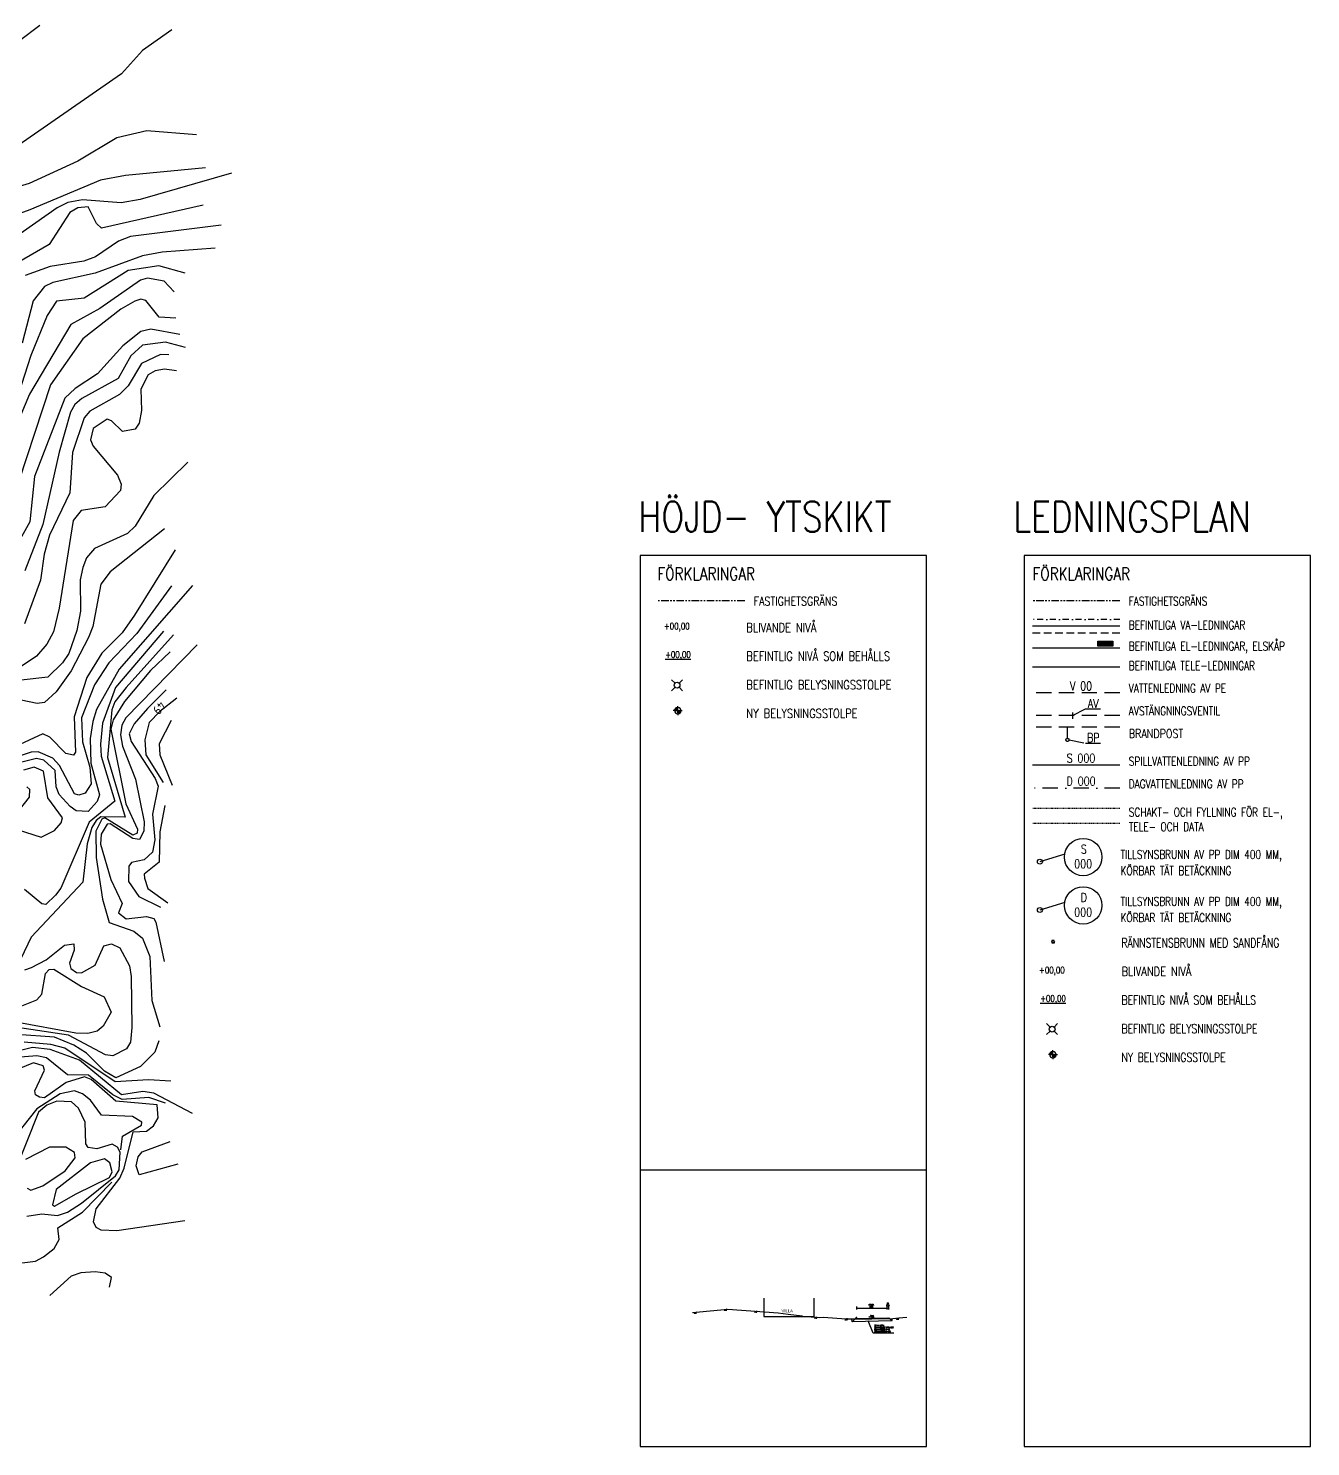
# Model space of a CAD drawing. Header units: metres. Extents: x 139929 to 143267, y 6401995 to 6404511.
# Drawn here: x 140718.6 to 140929.6, y 6402060.2 to 6402293.7 of the extents above; entities that cross this region are included whole.
import ezdxf
from ezdxf.enums import TextEntityAlignment as Align

# ---------------------------------------------------------------- set-up
doc = ezdxf.new("R2010")
doc.units = ezdxf.units.M
doc.header["$PDMODE"] = 2
doc.header["$PDSIZE"] = 0.1
for name, pattern in [('DASHDOT', [1, 0.5, -0.25, 0, -0.25]), ('HIDDEN', [0.375, 0.25, -0.125]), ('HIDDEN2', [0.1875, 0.125, -0.0625]), ('PHANTOM', [2.5, 1.25, -0.25, 0.25, -0.25, 0.25, -0.25])]:
    doc.linetypes.add(name, pattern=pattern)
for name, color, linetype in [('M-BEF-EL', 4, 'ELLEDNING'), ('M-BEF-NIVÅKURVA-PRIMÄR-0.5M', 12, 'Continuous'), ('M-BEF-NIVÅKURVA-PRIMÄR-1.0M', 12, 'Continuous'), ('M-BEF-STOLPAR-INMÄTT', 4, 'Continuous'), ('M-BEF-TELE', 4, 'TELELEDNING'), ('M-BEF-VA-D', 4, 'DASHDOT'), ('M-BEF-VA-S', 4, 'Continuous'), ('M-BEF-VA-V', 4, 'HIDDEN2'), ('M-BELYSNINGSSTOLPE', 20, 'Continuous'), ('M-BRUNNAR', 3, 'Continuous'), ('M-BRUNNSLOCK', 1, 'Continuous'), ('M-ELSKÅP', 1, 'Continuous'), ('M-ET-SCHAKT', 40, 'HIDDEN'), ('M-FÖRKLARINGAR', 1, 'Continuous'), ('M-GR-FASTIGHETSGRÄNS', 3, 'PHANTOM'), ('M-VA-D', 80, 'DASHDOT'), ('M-VA-S', 20, 'Continuous'), ('M-VA-TEXT', 1, 'Continuous'), ('M-VA-V', 140, 'HIDDEN2'), ('PROFIL-MARK', 4, 'Continuous')]:
    doc.layers.add(name, color=color, linetype=linetype)
doc.styles.add('ISO', font='iso.shx', dxfattribs={"height": 2.5})
doc.styles.add('M-modell-va$0$SIMPLEX8', font='simplex.shx', dxfattribs={"width": 0.8})
doc.styles.add('SIMPLEX8', font='simplex.shx', dxfattribs={"width": 0.8})
doc.linetypes.add('ELLEDNING', pattern='A,3,-0.5,["E",Standard,S=0.5,R=0,X=0,Y=-0.25],-0.5', length=4)
doc.linetypes.add('TELELEDNING', pattern='A,3,-0.5,["T",Standard,S=0.5,R=0,X=0,Y=-0.25],-0.5', length=4)
doc.dimstyles.new('M-400', dxfattribs={"dimtxt": 1, "dimasz": 0.6, "dimexe": 0.4, "dimexo": 0.4, "dimgap": 0.4, "dimtad": 1, "dimzin": 0, "dimdsep": 46, "dimtxsty": 'SIMPLEX8', "dimblk1": 'OBLIQUE', "dimblk2": 'OBLIQUE', "dimsah": 1, "dimcen": 1, "dimclrd": 256, "dimclre": 256, "dimclrt": 256, "dimadec": 0, "dimazin": 0, "dimtfac": 1, "dimtofl": 0, "dimtmove": 0, "dimatfit": 3, "dimldrblk": 'NONE', "dimfxl": 1, "dimtolj": 1, "dimtzin": 0, "dimarcsym": 0})
pattern_1 = [(224.9999999982, (26965.2474268, 71504.0631581), (0.00157154482114, -0.00157154482124), [])]

# ---------------------------------------------------------------- blocks, each defined once
blk = doc.blocks.new('PRI_NIVÅ_HÖJDPKT')
at = {"color": 0, "linetype": 'Continuous', "lineweight": -3}
blk.add_circle((183, 184), 0.0005, dxfattribs=at)
blk = doc.blocks.new('ELSKÅP')
h = blk.add_hatch(color=256)
h.dxf.hatch_style = 1
h.paths.add_polyline_path([(0.6, 0.2), (-0.6, 0.2), (-0.6, -0.2), (0.6, -0.2)])
at = {"flags": 128}
blk.add_lwpolyline([(-0.6, 0.2), (0.6, 0.2), (0.6, -0.2), (-0.6, -0.2)], close=True, dxfattribs=at)
blk = doc.blocks.new('M-modell-va$0$VA Littera')
blk.add_circle((0, 0), 1.5)
at = {"style": 'M-modell-va$0$SIMPLEX8', "width": 0.8}
for tag, p in [('D/S', (0.05, 0.29)), ('NR', (0, -0.89))]:
    blk.add_attdef(tag, text='', height=0.7, dxfattribs=at).set_placement(p, align=Align.CENTER)
at = {"style": 'M-modell-va$0$SIMPLEX8', "width": 0.8, "flags": 1}
for tag, p in [('LOCKNIVÅ', (1.78, 0.25)), ('VG-NIVÅ', (1.79, -0.67))]:
    blk.add_attdef(tag, p, '', height=0.5, dxfattribs=at)
blk = doc.blocks.new('Brunn-400')
at = {"layer": 'M-BRUNNAR', "ltscale": 0.1}
blk.add_circle((0, 0), 0.2, dxfattribs=at)
at = {"layer": 'M-BRUNNSLOCK', "ltscale": 0.1}
blk.add_circle((0, 0), 0.2, dxfattribs=at)
blk = doc.blocks.new('belysningsstolpe')
at = {"layer": ''}
h = blk.add_hatch(dxfattribs=at)
h.set_pattern_fill('ANSI31', color=256, scale=0.0007, angle=180, style=0)
h.set_pattern_definition(pattern_1)
edge = h.paths.add_edge_path()
edge.add_line((0, 0), (0, 0.24))
edge.add_arc((0, 0), 0.245, 90, 180)
edge.add_line((-0.25, 0), (0, 0))
h = blk.add_hatch(dxfattribs=at)
h.set_pattern_fill('ANSI31', color=256, scale=0.0007, angle=180, style=0)
h.set_pattern_definition(pattern_1)
edge = h.paths.add_edge_path()
edge.add_arc((0, 0), 0.245, 270, 360)
edge.add_line((0.24, 0), (0, 0))
edge.add_line((0, 0), (0, -0.25))
for p, q in [((-0.25, 0), (-0.35, 0)), ((0, 0), (-0.25, 0)), ((0, 0.24), (0, 0.35)), ((0, 0), (0, 0.24)), ((0, 0), (0.24, 0)), ((0, 0), (0, -0.25)), ((0, -0.24), (0, -0.35)), ((0.24, 0), (0.35, 0))]:
    blk.add_line(p, q, dxfattribs=at)
for start, end in [(90, 180), (180, 270), (360, 90), (270, 360)]:
    blk.add_arc((0, 0), 0.245, start, end, dxfattribs=at)
blk = doc.blocks.new('PRI_L_BELYS')
for points in [[(-0.21, 0.21, 0), (-0.57, 0.57, 0)], [(0.21, 0.21, 0), (0.57, 0.57, 0)], [(-0.21, -0.21, 0), (-0.57, -0.57, 0)], [(0.21, -0.21, 0), (0.57, -0.57, 0)]]:
    blk.add_polyline3d(points)
blk.add_circle((0, 0), 0.3)
blk = doc.blocks.new('DB')
at = {"layer": 'M-BRUNNAR', "ltscale": 0.1}
blk.add_lwpolyline([(-0.2, 0.2), (-0.2, -0.2), (0.2, -0.2), (0.2, 0.2)], close=True, dxfattribs=at)
blk.add_circle((0, 0), 0.2, dxfattribs=at)
at = {"layer": 'M-BRUNNSLOCK', "ltscale": 0.1}
blk.add_lwpolyline([(-0.2, 0.2), (-0.2, -0.2), (0.2, -0.2), (0.2, 0.2)], close=True, dxfattribs=at)
blk = doc.blocks.new('jord')
for p, q in [((-0.5, -0.03), (-0.69, -0.76)), ((-0.24, -0.03), (-0.43, -0.76)), ((0.02, -0.03), (-0.17, -0.76)), ((0.62, -0.7), (0.1, -0.7)), ((0.7, -0.4), (0.18, -0.4)), ((0.78, -0.1), (0.26, -0.1))]:
    blk.add_line(p, q)
blk = doc.blocks.new('_OBLIQUE')
at = {"color": 0, "linetype": 'ByBlock'}
blk.add_line((-0.5, -0.5), (0.5, 0.5), dxfattribs=at)
blk = doc.blocks.new('*D52')
at = {"layer": 'Defpoints', "color": 0, "transparency": 16777216}
for p in [(140854.95, 6402082.97), (140859.95, 6402082.97), (140859.95, 6402082.97)]:
    blk.add_point(p, dxfattribs=at)
at = {"layer": 'M-FÖRKLARINGAR', "lineweight": -2, "transparency": 16777216}
blk.add_line((140854.95, 6402082.97), (140859.95, 6402082.97), dxfattribs=at)
at = {"layer": 'M-FÖRKLARINGAR', "lineweight": -2, "transparency": 16777216, "xscale": 0.12, "yscale": 0.12, "zscale": 0.12, "rotation": 180}
blk.add_blockref('_OBLIQUE', (140854.95, 6402082.97), dxfattribs=at)
at = {"layer": 'M-FÖRKLARINGAR', "lineweight": -2, "transparency": 16777216, "xscale": 0.12, "yscale": 0.12, "zscale": 0.12}
blk.add_blockref('_OBLIQUE', (140859.95, 6402082.97), dxfattribs=at)
at = {"layer": 'M-FÖRKLARINGAR', "transparency": 16777216, "insert": (140857.33, 6402083.36), "char_height": 0.2, "attachment_point": 5, "style": 'SIMPLEX8'}
blk.add_mtext('\\A1;KÖRYTA\\P5.00', dxfattribs=at)
blk = doc.blocks.new('_None')
blk = doc.blocks.new('*D53')
at = {"layer": 'Defpoints', "color": 0, "transparency": 16777216}
for p in [(140859.95, 6402082.97), (140860.2, 6402082.97), (140860.2, 6402082.97)]:
    blk.add_point(p, dxfattribs=at)
at = {"layer": 'M-FÖRKLARINGAR', "lineweight": -2, "transparency": 16777216}
blk.add_line((140859.95, 6402082.97), (140860.2, 6402082.97), dxfattribs=at)
at = {"layer": 'M-FÖRKLARINGAR', "lineweight": -2, "transparency": 16777216, "xscale": 0.12, "yscale": 0.12, "zscale": 0.12, "rotation": 180}
blk.add_blockref('_OBLIQUE', (140859.95, 6402082.97), dxfattribs=at)
at = {"layer": 'M-FÖRKLARINGAR', "lineweight": -2, "transparency": 16777216, "xscale": 0.12, "yscale": 0.12, "zscale": 0.12}
blk.add_blockref('_OBLIQUE', (140860.2, 6402082.97), dxfattribs=at)
at = {"layer": 'M-FÖRKLARINGAR', "transparency": 16777216, "insert": (140860.06, 6402083.58), "char_height": 0.2, "attachment_point": 5, "style": 'SIMPLEX8'}
blk.add_mtext('\\A1;SR\\P0.25', dxfattribs=at)

msp = doc.modelspace()

# ---------------------------------------------------------------- linework, layer by layer
at = {"layer": 'Defpoints'}
for points in [[(140819.283, 6402060.179), (140866.408, 6402060.179), (140866.408, 6402206.926), (140819.283, 6402206.926)], [(140882.522, 6402060.179), (140929.648, 6402060.179), (140929.648, 6402206.926), (140882.522, 6402206.926)], [(140819.283, 6402060.179), (140866.408, 6402060.179), (140866.408, 6402105.707), (140819.283, 6402105.707)]]:
    msp.add_lwpolyline(points, close=True, dxfattribs=at)
at = {"layer": 'M-BEF-EL', "ltscale": 0.5}
msp.add_line((140883.876, 6402191.705), (140898.229, 6402191.705), dxfattribs=at)
at = {"layer": 'M-BEF-NIVÅKURVA-PRIMÄR-0.5M', "linetype": 'Continuous', "lineweight": -3}
for p, q in [((140733.163, 6402275.702, 37.5), (140726.745, 6402271.866, 37.5)), ((140738.099, 6402276.852, 37.5), (140733.163, 6402275.702, 37.5)), ((140746.267, 6402276.205, 37.5), (140738.099, 6402276.852, 37.5)), ((140726.745, 6402271.866, 37.5), (140718.715, 6402268.195, 37.5)), ((140718.715, 6402268.195, 37.5), (140714.559, 6402266.938, 37.5)), ((140752.025, 6402269.873, 38.5), (140736.994, 6402265.551, 38.5)), ((140727.478, 6402265.47, 38.5), (140725.05, 6402265.035, 38.5)), ((140733.835, 6402264.98, 38.5), (140727.478, 6402265.47, 38.5)), ((140736.994, 6402265.551, 38.5), (140733.835, 6402264.98, 38.5)), ((140723.339, 6402264.178, 38.5), (140713.657, 6402257.394, 38.5)), ((140725.05, 6402265.035, 38.5), (140723.339, 6402264.178, 38.5)), ((140750.333, 6402261.313, 39.5), (140735.371, 6402259.443, 39.5)), ((140733.397, 6402258.708, 39.5), (140729.634, 6402256.127, 39.5)), ((140735.371, 6402259.443, 39.5), (140733.397, 6402258.708, 39.5)), ((140729.634, 6402256.127, 39.5), (140727.722, 6402255.386, 39.5)), ((140722.162, 6402254.533, 39.5), (140718.05, 6402253.01, 39.5)), ((140727.722, 6402255.386, 39.5), (140722.162, 6402254.533, 39.5)), ((140734.999, 6402253.872, 40.5), (140727.75, 6402249.285, 40.5)), ((140740.033, 6402254.597, 40.5), (140734.999, 6402253.872, 40.5)), ((140744.405, 6402253.386, 40.5), (140740.033, 6402254.597, 40.5)), ((140727.75, 6402249.285, 40.5), (140723.197, 6402248.795, 40.5)), ((140737.11, 6402249.115, 41.5), (140736.12, 6402248.795, 41.5)), ((140737.932, 6402248.901, 41.5), (140737.11, 6402249.115, 41.5)), ((140723.197, 6402248.795, 40.5), (140721.654, 6402246.432, 40.5)), ((140733.801, 6402247.509, 41.5), (140727.545, 6402242.58, 41.5)), ((140736.12, 6402248.795, 41.5), (140733.801, 6402247.509, 41.5)), ((140740.113, 6402246.188, 41.5), (140737.932, 6402248.901, 41.5)), ((140721.654, 6402246.432, 40.5), (140718.99, 6402239.88, 40.5)), ((140742.835, 6402245.995, 41.5), (140740.113, 6402246.188, 41.5)), ((140727.545, 6402242.58, 41.5), (140722.208, 6402235.049, 41.5)), ((140741.14, 6402242.033, 42.5), (140737.354, 6402241.574, 42.5)), ((140744.432, 6402241.187, 42.5), (140741.14, 6402242.033, 42.5)), ((140718.99, 6402239.88, 40.5), (140716.931, 6402233.524, 40.5)), ((140735.434, 6402239.789, 42.5), (140733.359, 6402236.053, 42.5)), ((140737.354, 6402241.574, 42.5), (140735.434, 6402239.789, 42.5)), ((140739.479, 6402237.319, 43.5), (140738.282, 6402236.645, 43.5)), ((140741.016, 6402237.593, 43.5), (140739.479, 6402237.319, 43.5)), ((140742.969, 6402237.35, 43.5), (140741.016, 6402237.593, 43.5)), ((140722.208, 6402235.049, 41.5), (140715.707, 6402215.176, 41.5)), ((140733.359, 6402236.053, 42.5), (140727.376, 6402232.796, 42.5)), ((140738.282, 6402236.645, 43.5), (140737.108, 6402234.304, 43.5)), ((140727.376, 6402232.796, 42.5), (140726.211, 6402231.763, 42.5)), ((140737.108, 6402234.304, 43.5), (140737.227, 6402230.775, 43.5)), ((140725.522, 6402230.515, 42.5), (140723.667, 6402223.945, 42.5)), ((140726.211, 6402231.763, 42.5), (140725.522, 6402230.515, 42.5)), ((140737.227, 6402230.775, 43.5), (140736.842, 6402228.735, 43.5)), ((140731.535, 6402229.363, 43.5), (140729.221, 6402227.82, 43.5)), ((140732.254, 6402229.115, 43.5), (140731.535, 6402229.363, 43.5)), ((140734.089, 6402227.348, 43.5), (140732.254, 6402229.115, 43.5)), ((140736.842, 6402228.735, 43.5), (140736.159, 6402227.714, 43.5)), ((140729.221, 6402227.82, 43.5), (140728.823, 6402225.944, 43.5)), ((140728.823, 6402225.944, 43.5), (140729.244, 6402224.949, 43.5)), ((140736.159, 6402227.714, 43.5), (140734.089, 6402227.348, 43.5)), ((140723.667, 6402223.945, 42.5), (140720.971, 6402212.033, 42.5)), ((140729.244, 6402224.949, 43.5), (140733.243, 6402220.166, 43.5)), ((140733.243, 6402220.166, 43.5), (140733.883, 6402218.668, 43.5)), ((140733.883, 6402218.668, 43.5), (140733.732, 6402217.626, 43.5)), ((140733.732, 6402217.626, 43.5), (140731.196, 6402214.941, 43.5)), ((140727.271, 6402214.332, 43.5), (140725.965, 6402212.661, 43.5)), ((140731.196, 6402214.941, 43.5), (140727.271, 6402214.332, 43.5)), ((140720.971, 6402212.033, 42.5), (140718.007, 6402204.396, 42.5)), ((140725.965, 6402212.661, 43.5), (140723.636, 6402198.263, 43.5)), ((140740.994, 6402211.312, 44.5), (140732.049, 6402204.227, 44.5)), ((140742.761, 6402207.833, 45.5), (140736.053, 6402197.093, 45.5)), ((140732.049, 6402204.227, 44.5), (140730.512, 6402202.182, 44.5)), ((140730.512, 6402202.182, 44.5), (140729.184, 6402195.234, 44.5)), ((140745.612, 6402201.987, 46.5), (140733.551, 6402188.216, 46.5)), ((140723.636, 6402198.263, 43.5), (140722.719, 6402194.373, 43.5)), ((140736.053, 6402197.093, 45.5), (140733.997, 6402194.171, 45.5)), ((140722.719, 6402194.373, 43.5), (140721.634, 6402192.311, 43.5)), ((140728.471, 6402193.445, 44.5), (140725.603, 6402187.902, 44.5)), ((140729.184, 6402195.234, 44.5), (140728.471, 6402193.445, 44.5)), ((140733.997, 6402194.171, 45.5), (140730.699, 6402190.849, 45.5)), ((140742.474, 6402193.838, 47.5), (140734.683, 6402185.158, 47.5)), ((140721.634, 6402192.311, 43.5), (140719.911, 6402190.33, 43.5)), ((140730.699, 6402190.849, 45.5), (140728.232, 6402186.847, 45.5)), ((140746.364, 6402192.211, 48.5), (140734.617, 6402180.21, 48.5)), ((140719.911, 6402190.33, 43.5), (140717.089, 6402188.45, 43.5)), ((140725.603, 6402187.902, 44.5), (140723.155, 6402184.487, 44.5)), ((140728.232, 6402186.847, 45.5), (140726.1, 6402180.354, 45.5)), ((140733.551, 6402188.216, 46.5), (140729.779, 6402181.565, 46.5)), ((140720.036, 6402182.549, 44.5), (140714.763, 6402183.629, 44.5)), ((140723.155, 6402184.487, 44.5), (140721.228, 6402182.722, 44.5)), ((140734.683, 6402185.158, 47.5), (140732.839, 6402182.813, 47.5)), ((140721.228, 6402182.722, 44.5), (140720.036, 6402182.549, 44.5)), ((140729.779, 6402181.565, 46.5), (140729.197, 6402179.572, 46.5)), ((140732.31, 6402181.515, 47.5), (140731.585, 6402173.643, 47.5)), ((140732.839, 6402182.813, 47.5), (140732.31, 6402181.515, 47.5)), ((140743.032, 6402183.442, 49.5), (140740.202, 6402181.223, 49.5)), ((140726.1, 6402180.354, 45.5), (140726.321, 6402174.547, 45.5)), ((140729.197, 6402179.572, 46.5), (140728.776, 6402176.775, 46.5)), ((140733.97, 6402178.984, 48.5), (140733.772, 6402177.401, 48.5)), ((140734.617, 6402180.21, 48.5), (140733.97, 6402178.984, 48.5)), ((140738.475, 6402179.419, 49.5), (140737.749, 6402176.544, 49.5)), ((140740.202, 6402181.223, 49.5), (140738.475, 6402179.419, 49.5)), ((140720.988, 6402177.561, 45.5), (140709.919, 6402172.484, 45.5)), ((140722.127, 6402176.994, 45.5), (140720.988, 6402177.561, 45.5)), ((140724.767, 6402174.299, 45.5), (140722.127, 6402176.994, 45.5)), ((140728.776, 6402176.775, 46.5), (140728.884, 6402172.723, 46.5)), ((140733.772, 6402177.401, 48.5), (140734.086, 6402175.546, 48.5)), ((140726.022, 6402174.017, 45.5), (140724.767, 6402174.299, 45.5)), ((140726.321, 6402174.547, 45.5), (140726.022, 6402174.017, 45.5)), ((140734.086, 6402175.546, 48.5), (140736.21, 6402170.117, 48.5)), ((140737.749, 6402176.544, 49.5), (140737.909, 6402174.113, 49.5)), ((140719.938, 6402173.508, 46.5), (140716.601, 6402172.676, 46.5)), ((140721.135, 6402173.229, 46.5), (140719.938, 6402173.508, 46.5)), ((140723.013, 6402171.526, 46.5), (140721.135, 6402173.229, 46.5)), ((140728.884, 6402172.723, 46.5), (140730.305, 6402167.506, 46.5)), ((140731.585, 6402173.643, 47.5), (140734.517, 6402163.808, 47.5)), ((140737.909, 6402174.113, 49.5), (140740.786, 6402169.535, 49.5)), ((140723.158, 6402168.833, 46.5), (140723.013, 6402171.526, 46.5)), ((140736.21, 6402170.117, 48.5), (140737.635, 6402163.047, 48.5)), ((140718.814, 6402168.366, 47.5), (140718.333, 6402168.855, 47.5)), ((140718.748, 6402167.103, 47.5), (140718.814, 6402168.366, 47.5)), ((140723.655, 6402167.549, 46.5), (140723.158, 6402168.833, 46.5)), ((140725.446, 6402165.615, 46.5), (140723.655, 6402167.549, 46.5)), ((140730.305, 6402167.506, 46.5), (140729.931, 6402166.415, 46.5)), ((140717.132, 6402165.053, 47.5), (140718.748, 6402167.103, 47.5)), ((140726.467, 6402164.9, 46.5), (140725.446, 6402165.615, 46.5)), ((140728.431, 6402164.777, 46.5), (140726.467, 6402164.9, 46.5)), ((140729.931, 6402166.415, 46.5), (140728.431, 6402164.777, 46.5)), ((140741.021, 6402165.741, 49.5), (140740.227, 6402161.415, 49.5)), ((140729.749, 6402163.257, 47.5), (140729.031, 6402162.156, 47.5)), ((140730.532, 6402163.89, 47.5), (140729.749, 6402163.257, 47.5)), ((140734.517, 6402163.808, 47.5), (140730.532, 6402163.89, 47.5)), ((140731.541, 6402162.656, 48.5), (140730.543, 6402161.051, 48.5)), ((140732.023, 6402162.743, 48.5), (140731.541, 6402162.656, 48.5)), ((140735.752, 6402160.301, 48.5), (140732.023, 6402162.743, 48.5)), ((140737.635, 6402163.047, 48.5), (140737.603, 6402161.535, 48.5)), ((140729.031, 6402162.156, 47.5), (140728.281, 6402159.451, 47.5)), ((140730.543, 6402161.051, 48.5), (140730.433, 6402159.373, 48.5)), ((140736.879, 6402160.135, 48.5), (140735.752, 6402160.301, 48.5)), ((140737.603, 6402161.535, 48.5), (140736.879, 6402160.135, 48.5)), ((140740.227, 6402161.415, 49.5), (140740.123, 6402156.439, 49.5)), ((140728.281, 6402159.451, 47.5), (140727.52, 6402153.118, 47.5)), ((140730.433, 6402159.373, 48.5), (140732.181, 6402153.575, 48.5)), ((140740.123, 6402156.439, 49.5), (140737.661, 6402154.426, 49.5)), ((140732.181, 6402153.575, 48.5), (140734.01, 6402149.631, 48.5)), ((140737.661, 6402154.426, 49.5), (140737.673, 6402153.762, 49.5)), ((140737.673, 6402153.762, 49.5), (140738.239, 6402152.092, 49.5)), ((140727.52, 6402153.118, 47.5), (140719.034, 6402144.082, 47.5)), ((140738.239, 6402152.092, 49.5), (140741.513, 6402149.716, 49.5)), ((140734.01, 6402149.631, 48.5), (140733.442, 6402148.083, 48.5)), ((140733.442, 6402148.083, 48.5), (140734.679, 6402147.094, 48.5)), ((140734.679, 6402147.094, 48.5), (140738.017, 6402147.459, 48.5)), ((140738.017, 6402147.459, 48.5), (140739.233, 6402147.141, 48.5)), ((140739.233, 6402147.141, 48.5), (140739.58, 6402146.52, 48.5)), ((140739.58, 6402146.52, 48.5), (140740.951, 6402140.069, 48.5)), ((140719.034, 6402144.082, 47.5), (140717.326, 6402140.488, 47.5)), ((140721.499, 6402140.315, 47.5), (140724.531, 6402142.757, 47.5)), ((140724.531, 6402142.757, 47.5), (140726.069, 6402142.96, 47.5)), ((140726.121, 6402141.936, 47.5), (140725.356, 6402139.777, 47.5)), ((140726.069, 6402142.96, 47.5), (140726.121, 6402141.936, 47.5)), ((140729.564, 6402139.481, 47.5), (140730.987, 6402142.666, 47.5)), ((140730.987, 6402142.666, 47.5), (140732.239, 6402142.954, 47.5)), ((140732.239, 6402142.954, 47.5), (140733.614, 6402142.294, 47.5)), ((140733.614, 6402142.294, 47.5), (140735.25, 6402139.354, 47.5)), ((140719.094, 6402139.067, 47.5), (140721.499, 6402140.315, 47.5)), ((140725.356, 6402139.777, 47.5), (140725.583, 6402138.922, 47.5)), ((140727.332, 6402138.188, 47.5), (140729.564, 6402139.481, 47.5)), ((140735.25, 6402139.354, 47.5), (140735.491, 6402137.607, 47.5)), ((140718.007, 6402138.707, 47.5), (140719.094, 6402139.067, 47.5)), ((140725.583, 6402138.922, 47.5), (140726.49, 6402138.262, 47.5)), ((140726.49, 6402138.262, 47.5), (140727.332, 6402138.188, 47.5)), ((140735.491, 6402137.607, 47.5), (140735.618, 6402129.171, 47.5)), ((140725.16, 6402127.943, 47.5), (140713.828, 6402129.634, 47.5)), ((140731.288, 6402124.708, 47.5), (140725.16, 6402127.943, 47.5)), ((140735.618, 6402129.171, 47.5), (140735.4, 6402126.804, 47.5)), ((140722.302, 6402126.418, 48.5), (140717.884, 6402126.793, 48.5)), ((140724.596, 6402125.774, 48.5), (140722.302, 6402126.418, 48.5)), ((140732.846, 6402120.237, 48.5), (140724.596, 6402125.774, 48.5)), ((140734.731, 6402125.674, 47.5), (140732.472, 6402124.54, 47.5)), ((140735.4, 6402126.804, 47.5), (140734.731, 6402125.674, 47.5)), ((140719.971, 6402124.546, 49.5), (140715.888, 6402124.201, 49.5)), ((140721.55, 6402124.209, 49.5), (140719.971, 6402124.546, 49.5)), ((140725.021, 6402121.388, 49.5), (140721.55, 6402124.209, 49.5)), ((140732.472, 6402124.54, 47.5), (140731.288, 6402124.708, 47.5)), ((140728.462, 6402121.37, 49.5), (140725.021, 6402121.388, 49.5)), ((140732.474, 6402118.106, 49.5), (140728.462, 6402121.37, 49.5)), ((140738.333, 6402120.593, 48.5), (140732.846, 6402120.237, 48.5)), ((140742.044, 6402120.342, 48.5), (140738.333, 6402120.593, 48.5)), ((140723.798, 6402118.254, 50.5), (140719.955, 6402115.79, 50.5)), ((140726.18, 6402118.76, 50.5), (140723.798, 6402118.254, 50.5)), ((140727.511, 6402118.29, 50.5), (140726.18, 6402118.76, 50.5)), ((140728.832, 6402117.247, 50.5), (140727.511, 6402118.29, 50.5)), ((140730.619, 6402114.74, 50.5), (140728.832, 6402117.247, 50.5)), ((140734.031, 6402117.353, 49.5), (140732.474, 6402118.106, 49.5)), ((140738.421, 6402117.672, 49.5), (140734.031, 6402117.353, 49.5)), ((140741.141, 6402116.719, 49.5), (140738.421, 6402117.672, 49.5)), ((140719.955, 6402115.79, 50.5), (140716.625, 6402111.582, 50.5)), ((140735.744, 6402114.538, 50.5), (140730.619, 6402114.74, 50.5)), ((140737.269, 6402113.585, 50.5), (140735.744, 6402114.538, 50.5)), ((140737.224, 6402113.107, 50.5), (140737.269, 6402113.585, 50.5)), ((140733.808, 6402109.051, 50.5), (140734.086, 6402111.3, 50.5)), ((140734.086, 6402111.3, 50.5), (140737.224, 6402113.107, 50.5)), ((140722.074, 6402109.483, 51.5), (140718.126, 6402107.464, 51.5)), ((140724.768, 6402109.5, 51.5), (140722.074, 6402109.483, 51.5)), ((140726.19, 6402108.621, 51.5), (140724.768, 6402109.5, 51.5)), ((140737.296, 6402108.741, 49.5), (140741.906, 6402110.441, 49.5)), ((140728.819, 6402106.927, 51.5), (140723.151, 6402102.498, 51.5)), ((140724.627, 6402105.568, 51.5), (140726.3, 6402107.713, 51.5)), ((140726.3, 6402107.713, 51.5), (140726.19, 6402108.621, 51.5)), ((140731.124, 6402107.564, 51.5), (140728.819, 6402106.927, 51.5)), ((140731.998, 6402106.903, 51.5), (140731.124, 6402107.564, 51.5)), ((140732.39, 6402105.453, 51.5), (140731.998, 6402106.903, 51.5)), ((140736.302, 6402106.443, 49.5), (140736.647, 6402107.925, 49.5)), ((140736.647, 6402107.925, 49.5), (140737.296, 6402108.741, 49.5)), ((140743.166, 6402106.703, 49.5), (140736.833, 6402104.941, 49.5)), ((140720.963, 6402103.137, 51.5), (140724.627, 6402105.568, 51.5)), ((140726.465, 6402101.786, 51.5), (140731.912, 6402104.474, 51.5)), ((140731.912, 6402104.474, 51.5), (140732.39, 6402105.453, 51.5)), ((140736.833, 6402104.941, 49.5), (140736.302, 6402106.443, 49.5)), ((140718.399, 6402102.715, 51.5), (140718.966, 6402102.431, 51.5)), ((140718.966, 6402102.431, 51.5), (140720.963, 6402103.137, 51.5)), ((140723.151, 6402102.498, 51.5), (140722.535, 6402099.994, 51.5)), ((140727.482, 6402098.775, 50.5), (140732.335, 6402103.749, 50.5)), ((140722.535, 6402099.994, 51.5), (140722.874, 6402099.77, 51.5)), ((140722.874, 6402099.77, 51.5), (140726.465, 6402101.786, 51.5)), ((140723.411, 6402096.212, 50.5), (140727.482, 6402098.775, 50.5)), ((140723.643, 6402094.3, 50.5), (140723.411, 6402096.212, 50.5)), ((140721.082, 6402091.427, 50.5), (140722.817, 6402092.815, 50.5)), ((140722.817, 6402092.815, 50.5), (140723.643, 6402094.3, 50.5)), ((140715.316, 6402090.158, 50.5), (140719.755, 6402090.698, 50.5)), ((140719.755, 6402090.698, 50.5), (140721.082, 6402091.427, 50.5)), ((140725.627, 6402088.259, 50.5), (140722.136, 6402085.058, 50.5)), ((140727.212, 6402088.796, 50.5), (140725.627, 6402088.259, 50.5)), ((140729.586, 6402088.94, 50.5), (140727.212, 6402088.796, 50.5)), ((140731.198, 6402088.742, 50.5), (140729.586, 6402088.94, 50.5)), ((140732.267, 6402088.035, 50.5), (140731.198, 6402088.742, 50.5)), ((140731.962, 6402086.439, 50.5), (140732.267, 6402088.035, 50.5))]:
    msp.add_line(p, q, dxfattribs=at)
at = {"layer": 'M-BEF-NIVÅKURVA-PRIMÄR-1.0M', "linetype": 'Continuous', "lineweight": -3}
for p, q in [((140717.106, 6402291.74, 37), (140720.457, 6402294.239, 37)), ((140742.219, 6402293.466, 37), (140737.348, 6402290.061, 37)), ((140737.348, 6402290.061, 37), (140733.904, 6402286.242, 37)), ((140733.904, 6402286.242, 37), (140708.756, 6402268.801, 37)), ((140747.741, 6402270.773, 38), (140734.556, 6402269.51, 38)), ((140730.456, 6402268.74, 38), (140718.805, 6402263.845, 38)), ((140734.556, 6402269.51, 38), (140730.456, 6402268.74, 38)), ((140718.805, 6402263.845, 38), (140715.518, 6402262.628, 38)), ((140725.429, 6402263.379, 39), (140722.018, 6402258.13, 39)), ((140726.744, 6402264.175, 39), (140725.429, 6402263.379, 39)), ((140728.407, 6402264.327, 39), (140726.744, 6402264.175, 39)), ((140729.797, 6402261.601, 39), (140728.407, 6402264.327, 39)), ((140747.333, 6402264.609, 39), (140730.607, 6402260.824, 39)), ((140730.607, 6402260.824, 39), (140729.797, 6402261.601, 39)), ((140722.018, 6402258.13, 39), (140716.817, 6402255.138, 39)), ((140737.371, 6402256.256, 40), (140729.603, 6402253.413, 40)), ((140740.62, 6402256.894, 40), (140737.371, 6402256.256, 40)), ((140749.304, 6402257.545, 40), (140740.62, 6402256.894, 40)), ((140722.614, 6402251.893, 40), (140721.253, 6402251.206, 40)), ((140729.603, 6402253.413, 40), (140722.614, 6402251.893, 40)), ((140737.019, 6402252.266, 41), (140730.345, 6402247.605, 41)), ((140738.214, 6402252.593, 41), (140737.019, 6402252.266, 41)), ((140740.934, 6402252.069, 41), (140738.214, 6402252.593, 41)), ((140742.573, 6402250.344, 41), (140740.934, 6402252.069, 41)), ((140721.253, 6402251.206, 40), (140719.386, 6402248.851, 40)), ((140719.386, 6402248.851, 40), (140717.574, 6402241.902, 40)), ((140730.345, 6402247.605, 41), (140725.586, 6402244.967, 41)), ((140725.586, 6402244.967, 41), (140718.775, 6402233.503, 41)), ((140737.114, 6402243.834, 42), (140734.13, 6402241.451, 42)), ((140738.73, 6402244.19, 42), (140737.114, 6402243.834, 42)), ((140743.512, 6402243.302, 42), (140738.73, 6402244.19, 42)), ((140734.13, 6402241.451, 42), (140729.984, 6402236.821, 42)), ((140740.307, 6402239.995, 43), (140737.205, 6402238.526, 43)), ((140741.677, 6402239.992, 43), (140740.307, 6402239.995, 43)), ((140737.205, 6402238.526, 43), (140734.998, 6402234.881, 43)), ((140729.984, 6402236.821, 42), (140726.311, 6402234.437, 42)), ((140718.775, 6402233.503, 41), (140712.836, 6402219.414, 41)), ((140724.607, 6402232.835, 42), (140719.57, 6402219.906, 42)), ((140726.311, 6402234.437, 42), (140724.607, 6402232.835, 42)), ((140733.588, 6402233.435, 43), (140728.696, 6402230.68, 43)), ((140734.998, 6402234.881, 43), (140733.588, 6402233.435, 43)), ((140728.696, 6402230.68, 43), (140727.744, 6402229.611, 43)), ((140727.744, 6402229.611, 43), (140725.86, 6402223.899, 43)), ((140725.86, 6402223.899, 43), (140725.386, 6402217.241, 43)), ((140744.811, 6402222.263, 44), (140739.208, 6402216.798, 44)), ((140719.57, 6402219.906, 42), (140718.805, 6402212.488, 42)), ((140725.386, 6402217.241, 43), (140722.06, 6402210.272, 43)), ((140739.208, 6402216.798, 44), (140736.134, 6402211.743, 44)), ((140718.805, 6402212.488, 42), (140714.25, 6402204.304, 42)), ((140736.134, 6402211.743, 44), (140734.878, 6402210.554, 44)), ((140722.06, 6402210.272, 43), (140721.167, 6402207.139, 43)), ((140734.878, 6402210.554, 44), (140729.453, 6402208.072, 44)), ((140721.167, 6402207.139, 43), (140720.594, 6402202.867, 43)), ((140729.453, 6402208.072, 44), (140728.153, 6402206.513, 44)), ((140727.531, 6402204.923, 44), (140727.092, 6402202.928, 44)), ((140728.153, 6402206.513, 44), (140727.531, 6402204.923, 44)), ((140720.594, 6402202.867, 43), (140717.928, 6402195.644, 43)), ((140727.092, 6402202.928, 44), (140727.168, 6402197.733, 44)), ((140742.15, 6402201.939, 46), (140736.46, 6402194.055, 46)), ((140727.168, 6402197.733, 44), (140726.582, 6402194.598, 44)), ((140726.582, 6402194.598, 44), (140725.235, 6402190.81, 44)), ((140736.46, 6402194.055, 46), (140731.811, 6402189.224, 46)), ((140740.82, 6402194.484, 47), (140732.908, 6402185.2, 47)), ((140725.235, 6402190.81, 44), (140724.225, 6402189.262, 44)), ((140741.922, 6402191.076, 48), (140738.661, 6402187.983, 48)), ((140724.225, 6402189.262, 44), (140721.791, 6402186.891, 44)), ((140731.811, 6402189.224, 46), (140729.459, 6402185.644, 46)), ((140721.791, 6402186.891, 44), (140711.517, 6402185.709, 44)), ((140738.661, 6402187.983, 48), (140734.394, 6402182.904, 48)), ((140729.459, 6402185.644, 46), (140727.318, 6402180.186, 46)), ((140732.908, 6402185.2, 47), (140730.774, 6402179.31, 47)), ((140741.241, 6402184.776, 49), (140738.166, 6402181.743, 49)), ((140734.394, 6402182.904, 48), (140732.525, 6402179.859, 48)), ((140738.166, 6402181.743, 49), (140736.012, 6402179.192, 49)), ((140727.318, 6402180.186, 46), (140727.516, 6402176.214, 46)), ((140730.774, 6402179.31, 47), (140730.43, 6402175.871, 47)), ((140732.525, 6402179.859, 48), (140732.146, 6402178.314, 48)), ((140736.012, 6402179.192, 49), (140735.178, 6402177.555, 49)), ((140742.086, 6402179.736, 50), (140740.114, 6402175.883, 50)), ((140732.146, 6402178.314, 48), (140734.642, 6402166.039, 48)), ((140735.178, 6402177.555, 49), (140735.491, 6402176.292, 49)), ((140719.019, 6402174.53, 46), (140713.014, 6402172.523, 46)), ((140720.2, 6402174.58, 46), (140719.019, 6402174.53, 46)), ((140722.632, 6402173.525, 46), (140720.2, 6402174.58, 46)), ((140727.516, 6402176.214, 46), (140728.673, 6402172.046, 46)), ((140730.43, 6402175.871, 47), (140730.588, 6402173.872, 47)), ((140735.491, 6402176.292, 49), (140739.467, 6402170.217, 49)), ((140740.114, 6402175.883, 50), (140740.236, 6402174.094, 50)), ((140719.541, 6402172.075, 47), (140717.762, 6402171.585, 47)), ((140721.057, 6402171.401, 47), (140719.541, 6402172.075, 47)), ((140723.679, 6402172.323, 46), (140722.632, 6402173.525, 46)), ((140726.178, 6402167.665, 46), (140723.679, 6402172.323, 46)), ((140728.673, 6402172.046, 46), (140728.901, 6402169.319, 46)), ((140730.588, 6402173.872, 47), (140732.823, 6402166.489, 47)), ((140740.236, 6402174.094, 50), (140742.229, 6402169.117, 50)), ((140721.812, 6402167.016, 47), (140721.057, 6402171.401, 47)), ((140739.467, 6402170.217, 49), (140739.949, 6402168.939, 49)), ((140726.915, 6402167.436, 46), (140726.178, 6402167.665, 46)), ((140727.939, 6402167.79, 46), (140726.915, 6402167.436, 46)), ((140728.901, 6402169.319, 46), (140727.939, 6402167.79, 46)), ((140739.949, 6402168.939, 49), (140739.031, 6402164.338, 49)), ((140724.199, 6402163.742, 47), (140721.812, 6402167.016, 47)), ((140732.823, 6402166.489, 47), (140728.581, 6402163.029, 47)), ((140734.642, 6402166.039, 48), (140736.53, 6402161.864, 48)), ((140722.862, 6402161.626, 47), (140723.991, 6402162.909, 47)), ((140728.581, 6402163.029, 47), (140723.91, 6402152.151, 47)), ((140723.991, 6402162.909, 47), (140724.199, 6402163.742, 47)), ((140730.673, 6402163.516, 48), (140729.667, 6402161.5, 48)), ((140731.166, 6402163.719, 48), (140730.673, 6402163.516, 48)), ((140735.765, 6402160.861, 48), (140731.166, 6402163.719, 48)), ((140739.031, 6402164.338, 49), (140739.398, 6402160.085, 49)), ((140716.732, 6402161.789, 47), (140720.712, 6402160.512, 47)), ((140720.712, 6402160.512, 47), (140722.862, 6402161.626, 47)), ((140729.667, 6402161.5, 48), (140729.715, 6402157.181, 48)), ((140736.476, 6402161.18, 48), (140735.765, 6402160.861, 48)), ((140736.53, 6402161.864, 48), (140736.476, 6402161.18, 48)), ((140738.99, 6402158.078, 49), (140737.624, 6402156.804, 49)), ((140739.398, 6402160.085, 49), (140738.99, 6402158.078, 49)), ((140729.715, 6402157.181, 48), (140730.795, 6402150.339, 48)), ((140735.109, 6402155.777, 49), (140735.047, 6402153.224, 49)), ((140735.536, 6402156.387, 49), (140735.109, 6402155.777, 49)), ((140737.624, 6402156.804, 49), (140735.536, 6402156.387, 49)), ((140735.047, 6402153.224, 49), (140736.756, 6402150.785, 49)), ((140720.814, 6402149.559, 47), (140717.94, 6402151.905, 47)), ((140723.046, 6402150.98, 47), (140721.436, 6402149.451, 47)), ((140723.91, 6402152.151, 47), (140723.046, 6402150.98, 47)), ((140721.436, 6402149.451, 47), (140720.814, 6402149.559, 47)), ((140730.795, 6402150.339, 48), (140731.886, 6402146.482, 48)), ((140736.756, 6402150.785, 49), (140740.316, 6402149.036, 49)), ((140731.886, 6402146.482, 48), (140735.959, 6402145.071, 48)), ((140735.959, 6402145.071, 48), (140737.371, 6402143.925, 48)), ((140737.371, 6402143.925, 48), (140738.6, 6402140.882, 48)), ((140738.6, 6402140.882, 48), (140738.892, 6402133.644, 48)), ((140720.815, 6402134.667, 47), (140721.386, 6402138.097, 47)), ((140721.386, 6402138.097, 47), (140721.984, 6402138.736, 47)), ((140721.984, 6402138.736, 47), (140722.78, 6402138.784, 47)), ((140722.78, 6402138.784, 47), (140727.345, 6402135.931, 47)), ((140719.981, 6402133.739, 47), (140720.815, 6402134.667, 47)), ((140727.345, 6402135.931, 47), (140731.046, 6402134.25, 47)), ((140716.979, 6402132.521, 47), (140719.981, 6402133.739, 47)), ((140731.046, 6402134.25, 47), (140732.199, 6402131.735, 47)), ((140738.892, 6402133.644, 48), (140740.206, 6402129.329, 48)), ((140726.412, 6402128.28, 47), (140716.256, 6402130.141, 47)), ((140732.199, 6402131.735, 47), (140730.894, 6402129.398, 47)), ((140722.871, 6402127.585, 48), (140716.679, 6402128.032, 48)), ((140726.044, 6402126.305, 48), (140722.871, 6402127.585, 48)), ((140728.376, 6402128.188, 47), (140726.412, 6402128.28, 47)), ((140729.905, 6402128.601, 47), (140728.376, 6402128.188, 47)), ((140730.894, 6402129.398, 47), (140729.905, 6402128.601, 47)), ((140719.242, 6402125.91, 49), (140715.457, 6402124.97, 49)), ((140722.156, 6402125.602, 49), (140719.242, 6402125.91, 49)), ((140727.019, 6402123.805, 49), (140722.156, 6402125.602, 49)), ((140728.131, 6402124.967, 48), (140726.044, 6402126.305, 48)), ((140740.064, 6402126.985, 48), (140739.402, 6402125.122, 48)), ((140719.401, 6402123.398, 50), (140715.805, 6402121.91, 50)), ((140721.005, 6402122.906, 50), (140719.401, 6402123.398, 50)), ((140721.218, 6402122.174, 50), (140721.005, 6402122.906, 50)), ((140733.906, 6402118.122, 49), (140727.019, 6402123.805, 49)), ((140731.134, 6402122.03, 48), (140728.131, 6402124.967, 48)), ((140739.402, 6402125.122, 48), (140737.014, 6402122.779, 48)), ((140719.632, 6402118.765, 50), (140721.218, 6402122.174, 50)), ((140727.818, 6402121.069, 50), (140724.812, 6402120.138, 50)), ((140728.921, 6402120.653, 50), (140727.818, 6402121.069, 50)), ((140732.979, 6402117.067, 50), (140728.921, 6402120.653, 50)), ((140732.991, 6402120.908, 48), (140731.134, 6402122.03, 48)), ((140737.014, 6402122.779, 48), (140732.991, 6402120.908, 48)), ((140719.74, 6402118.13, 50), (140719.632, 6402118.765, 50)), ((140724.812, 6402120.138, 50), (140721.225, 6402117.642, 50)), ((140737.44, 6402118.676, 49), (140733.906, 6402118.122, 49)), ((140739.253, 6402118.383, 49), (140737.44, 6402118.676, 49)), ((140745.593, 6402115.016, 49), (140739.253, 6402118.383, 49)), ((140720.398, 6402117.73, 50), (140719.74, 6402118.13, 50)), ((140721.62, 6402116.405, 51), (140720.244, 6402115.239, 51)), ((140721.225, 6402117.642, 50), (140720.398, 6402117.73, 50)), ((140723.283, 6402117.051, 51), (140721.62, 6402116.405, 51)), ((140725.694, 6402116.981, 51), (140723.283, 6402117.051, 51)), ((140726.846, 6402115.893, 51), (140725.694, 6402116.981, 51)), ((140727.923, 6402113.605, 51), (140726.846, 6402115.893, 51)), ((140739.804, 6402116.447, 50), (140732.979, 6402117.067, 50)), ((140739.942, 6402114.345, 50), (140739.804, 6402116.447, 50)), ((140720.244, 6402115.239, 51), (140714.249, 6402100.216, 51)), ((140728.063, 6402110.014, 51), (140727.923, 6402113.605, 51)), ((140739.204, 6402113.027, 50), (140739.942, 6402114.345, 50)), ((140734.359, 6402106.011, 50), (140735.835, 6402112.022, 50)), ((140735.835, 6402112.022, 50), (140737.999, 6402112.131, 50)), ((140737.999, 6402112.131, 50), (140739.204, 6402113.027, 50)), ((140728.408, 6402109.45, 51), (140728.063, 6402110.014, 51)), ((140729.827, 6402109.228, 51), (140728.408, 6402109.45, 51)), ((140732.358, 6402109.997, 51), (140729.827, 6402109.228, 51)), ((140733.247, 6402109.494, 51), (140732.358, 6402109.997, 51)), ((140733.668, 6402108.647, 51), (140733.247, 6402109.494, 51)), ((140733.522, 6402105.741, 51), (140733.668, 6402108.647, 51)), ((140727.324, 6402100.268, 51), (140732.936, 6402104.783, 51)), ((140729.768, 6402099.353, 50), (140733.625, 6402104.403, 50)), ((140732.936, 6402104.783, 51), (140733.522, 6402105.741, 51)), ((140733.625, 6402104.403, 50), (140734.359, 6402106.011, 50)), ((140725.047, 6402098.797, 51), (140727.324, 6402100.268, 51)), ((140718.334, 6402098.14, 51), (140720.792, 6402098.491, 51)), ((140720.792, 6402098.491, 51), (140723.382, 6402098.262, 51)), ((140723.382, 6402098.262, 51), (140725.047, 6402098.797, 51)), ((140729.314, 6402097.204, 50), (140729.768, 6402099.353, 50)), ((140729.755, 6402096.266, 50), (140729.314, 6402097.204, 50)), ((140744.323, 6402097.338, 50), (140733.116, 6402095.739, 50)), ((140730.545, 6402095.807, 50), (140729.755, 6402096.266, 50)), ((140733.116, 6402095.739, 50), (140730.545, 6402095.807, 50))]:
    msp.add_line(p, q, dxfattribs=at)
at = {"layer": 'M-BEF-TELE', "ltscale": 0.5}
msp.add_line((140883.876, 6402188.577), (140898.229, 6402188.577), dxfattribs=at)
at = {"layer": 'M-BEF-VA-D', "ltscale": 2, "flags": 128}
msp.add_lwpolyline([(140898.229, 6402196.355), (140883.876, 6402196.355)], dxfattribs=at)
at = {"layer": 'M-BEF-VA-S', "ltscale": 2}
msp.add_line((140898.229, 6402195.263), (140883.876, 6402195.263), dxfattribs=at)
at = {"layer": 'M-BEF-VA-V', "ltscale": 10, "flags": 128}
msp.add_lwpolyline([(140898.229, 6402194.118), (140883.876, 6402194.118)], dxfattribs=at)
at = {"layer": 'M-ET-SCHAKT', "ltscale": 0.1}
for p, q in [((140898.229, 6402165.24), (140883.876, 6402165.24)), ((140898.229, 6402162.798), (140883.876, 6402162.798))]:
    msp.add_line(p, q, dxfattribs=at)
at = {"layer": 'M-FÖRKLARINGAR', "color": 1, "flags": 128}
for points in [[(140854.948, 6402082.739), (140854.948, 6402083.236)], [(140859.948, 6402082.739), (140859.948, 6402083.236)], [(140860.198, 6402082.739), (140860.198, 6402083.236)], [(140860.198, 6402081.406), (140860.732, 6402080.872), (140854.189, 6402080.741), (140854.744, 6402081.296)], [(140854.59, 6402081.142), (140860.347, 6402081.257)], [(140854.671, 6402081.223), (140860.199, 6402081.334)], [(140854.712, 6402081.264), (140859.948, 6402081.369)], [(140854.948, 6402081.301), (140854.948, 6402081.421), (140854.848, 6402081.421), (140854.744, 6402081.296), (140854.948, 6402081.301)], [(140854.948, 6402081.301), (140860.198, 6402081.406)], [(140861.054, 6402078.841), (140857.665, 6402078.841), (140856.822, 6402080.881)], [(140857.796, 6402081.517), (140856.917, 6402081.488), (140857.025, 6402081.595)]]:
    msp.add_lwpolyline(points, dxfattribs=at)
at = {"layer": 'M-GR-FASTIGHETSGRÄNS'}
for p, q in [((140836.49, 6402199.473), (140822.137, 6402199.473)), ((140898.229, 6402199.473), (140883.876, 6402199.473))]:
    msp.add_line(p, q, dxfattribs=at)
at = {"layer": 'M-VA-D', "ltscale": 5}
msp.add_line((140898.229, 6402168.621), (140883.876, 6402168.621), dxfattribs=at)
at = {"layer": 'M-VA-S'}
msp.add_line((140898.229, 6402172.393), (140883.876, 6402172.393), dxfattribs=at)
at = {"layer": 'M-VA-TEXT'}
for p, q in [((140889.171, 6402157.761), (140885.078, 6402156.499)), ((140889.171, 6402149.806), (140885.078, 6402148.544))]:
    msp.add_line(p, q, dxfattribs=at)
at = {"layer": 'M-VA-V', "ltscale": 20}
for p, q in [((140898.229, 6402184.287), (140883.876, 6402184.287)), ((140890.443, 6402180.553), (140892.573, 6402181.65)), ((140892.573, 6402181.65), (140895.194, 6402181.65)), ((140898.229, 6402180.553), (140883.876, 6402180.553)), ((140890.443, 6402181.066), (140890.443, 6402180.04)), ((140898.229, 6402178.665), (140883.876, 6402178.665)), ((140889.622, 6402176.819), (140889.622, 6402178.665)), ((140889.878, 6402176.578), (140892.573, 6402176.017)), ((140892.573, 6402176.017), (140895.194, 6402176.017))]:
    msp.add_line(p, q, dxfattribs=at)
msp.add_circle((140889.622, 6402176.562), 0.256, dxfattribs=at)
at = {"layer": 'PROFIL-MARK', "color": 4, "linetype": 'Continuous', "lineweight": -3}
for p, q in [((140854.189, 6402080.741), (140854.103, 6402081.223)), ((140860.732, 6402080.872), (140860.834, 6402081.277))]:
    msp.add_line(p, q, dxfattribs=at)
at = {"layer": 'PROFIL-MARK', "color": 7, "flags": 128}
msp.add_lwpolyline([(140839.628, 6402084.601), (140839.628, 6402081.601), (140847.948, 6402081.601), (140847.948, 6402084.601)], dxfattribs=at)
at = {"layer": 'PROFIL-MARK', "color": 4, "linetype": 'Continuous', "lineweight": -3, "flags": 128}
for points in [[(140827.901, 6402082.256), (140833.702, 6402082.841), (140842.017, 6402082.203), (140843.658, 6402081.99), (140845.942, 6402081.745), (140845.972, 6402081.651), (140848.857, 6402081.466), (140849.405, 6402081.501), (140853.171, 6402081.216), (140853.281, 6402081.23), (140854.666, 6402081.218)], [(140860.381, 6402081.224), (140861.892, 6402081.402), (140863.178, 6402081.513)]]:
    msp.add_lwpolyline(points, dxfattribs=at)

# ---------------------------------------------------------------- block references
at = {"layer": 'M-BEF-NIVÅKURVA-PRIMÄR-1.0M', "color": 1, "linetype": 'Continuous', "lineweight": -3, "xscale": 0.001, "yscale": 0.001, "zscale": 0.001}
msp.add_blockref('PRI_NIVÅ_HÖJDPKT', (140739.926, 6402183.339, 49), dxfattribs=at)
at = {"layer": 'M-BEF-STOLPAR-INMÄTT', "lineweight": -3, "xscale": 1.592201239289459, "yscale": 1.592201239289459, "zscale": 1.592201239289459}
for p in [(140825.362, 6402185.563), (140887.101, 6402128.927)]:
    msp.add_blockref('PRI_L_BELYS', p, dxfattribs=at)
at = {"layer": 'M-BELYSNINGSSTOLPE', "lineweight": -3, "xscale": 2.122934985719278, "yscale": 2.122934985719278, "zscale": 2.122934985719278}
for p in [(140825.481, 6402181.372), (140887.221, 6402124.736)]:
    msp.add_blockref('belysningsstolpe', p, dxfattribs=at)
at = {"layer": 'M-BRUNNSLOCK', "color": 6, "xscale": 2.05167149709491, "yscale": 2.05167149709491, "zscale": 2.05167149709491}
for p in [(140885.078, 6402156.499), (140885.078, 6402148.544)]:
    msp.add_blockref('Brunn-400', p, dxfattribs=at)
at = {"layer": 'M-BRUNNSLOCK', "rotation": 0.6144498504265221}
msp.add_blockref('DB', (140887.261, 6402143.335), dxfattribs=at)
at = {"layer": 'M-ELSKÅP', "xscale": 2.05167149709491, "yscale": 2.05167149709491, "zscale": 2.05167149709491, "rotation": 0.01763218409886138}
msp.add_blockref('ELSKÅP', (140895.865, 6402192.391), dxfattribs=at)
at = {"layer": 'M-VA-TEXT', "xscale": 2.05167149709491, "yscale": 2.05167149709491, "zscale": 1.025835748547455}
for p, values in [((140892.208, 6402157.262), {'D/S': 'S', 'NR': '000'}), ((140892.208, 6402149.307), {'D/S': 'D', 'NR': '000'})]:
    msp.add_blockref('M-modell-va$0$VA Littera', p, dxfattribs=at).add_auto_attribs(values)
at = {"layer": 'PROFIL-MARK', "color": 7, "xscale": 0.3, "yscale": 0.3, "zscale": 0.3}
for p, rotation in [((140828.361, 6402082.302), 5.760712502390601), ((140833.335, 6402082.804), 5.760712502390601), ((140838.32, 6402082.486), 355.6119182456636), ((140848.209, 6402081.508), 356.3300703850343), ((140853.196, 6402081.219), 7.320436701540846)]:
    msp.add_blockref('jord', p, dxfattribs=dict(at, rotation=rotation))
at = {"layer": 'PROFIL-MARK', "color": 4, "linetype": 'Continuous', "lineweight": -3, "xscale": 0.3, "yscale": 0.3, "zscale": 0.3, "rotation": 7.674128924849686}
msp.add_blockref('jord', (140861.66, 6402081.319), dxfattribs=at)

# ---------------------------------------------------------------- texts
at = {"layer": 'Defpoints', "char_height": 5, "attachment_point": 1, "style": 'SIMPLEX8'}
for s, insert in [('HÖJD- YTSKIKT', (140818.985, 6402215.811)), ('LEDNINGSPLAN^J', (140880.724, 6402215.811))]:
    msp.add_mtext(s, dxfattribs=dict(at, insert=insert))
at = {"layer": 'M-BEF-NIVÅKURVA-PRIMÄR-1.0M', "style": 'ISO'}
msp.add_text('49', height=1.5, rotation=227.88, dxfattribs=at).set_placement((140739.926, 6402183.339), align=Align.BOTTOM_LEFT)
at = {"layer": 'M-FÖRKLARINGAR', "color": 7, "style": 'SIMPLEX8', "width": 0.8}
for p in [(140822.14, 6402202.869), (140883.879, 6402202.869)]:
    msp.add_text('FÖRKLARINGAR', height=2.05167, dxfattribs=at).set_placement(p)
at = {"layer": 'M-FÖRKLARINGAR', "style": 'SIMPLEX8'}
for s, height, width, p in [('FASTIGHETSGRÄNS', 1.43617, 0.8, (140837.971, 6402198.689)), ('FASTIGHETSGRÄNS', 1.43617, 0.75, (140899.711, 6402198.689)), ('BLIVANDE NIVÅ ', 1.48605, 0.8, (140836.773, 6402194.316)), ('BEFINTLIGA VA-LEDNINGAR', 1.43617, 0.75, (140899.72, 6402194.752)), ('BEFINTLIGA EL-LEDNINGAR, ELSKÅP', 1.43617, 0.75, (140899.72, 6402191.278)), ('BEFINTLIG NIVÅ SOM BEHÅLLS', 1.48605, 0.8, (140836.773, 6402189.601)), ('BEFINTLIGA TELE-LEDNINGAR', 1.43617, 0.75, (140899.72, 6402188.061)), ('BEFINTLIG BELYSNINGSSTOLPE', 1.48605, 0.8, (140836.773, 6402184.885)), ('VATTENLEDNING AV PE', 1.43617, 0.75, (140899.72, 6402184.34)), ('NY BELYSNINGSSTOLPE', 1.48605, 0.8, (140836.773, 6402180.169)), ('AVSTÄNGNINGSVENTIL', 1.43617, 0.75, (140899.72, 6402180.606)), ('BRANDPOST', 1.4362, 0.8, (140899.72, 6402176.872)), ('SPILLVATTENLEDNING AV PP', 1.43617, 0.75, (140899.72, 6402172.317)), ('DAGVATTENLEDNING AV PP', 1.43617, 0.75, (140899.72, 6402168.583)), ('SCHAKT- OCH FYLLNING FÖR EL-,', 1.43617, 0.75, (140899.72, 6402163.93)), ('TELE- OCH DATA', 1.43617, 0.75, (140899.72, 6402161.537)), ('TILLSYNSBRUNN AV PP DIM 400 MM,', 1.43617, 0.75, (140898.367, 6402156.969)), ('KÖRBAR TÄT BETÄCKNING', 1.43617, 0.75, (140898.367, 6402154.302)), ('TILLSYNSBRUNN AV PP DIM 400 MM,', 1.43617, 0.75, (140898.367, 6402149.237)), ('KÖRBAR TÄT BETÄCKNING', 1.43617, 0.75, (140898.367, 6402146.57)), ('RÄNNSTENSBRUNN MED SANDFÅNG', 1.48605, 0.75, (140898.512, 6402142.396)), ('BLIVANDE NIVÅ ', 1.48605, 0.8, (140898.512, 6402137.68)), ('BEFINTLIG NIVÅ SOM BEHÅLLS', 1.48605, 0.75, (140898.512, 6402132.965)), ('BEFINTLIG BELYSNINGSSTOLPE', 1.48605, 0.75, (140898.512, 6402128.249)), ('NY BELYSNINGSSTOLPE', 1.48605, 0.75, (140898.512, 6402123.533))]:
    msp.add_text(s, height=height, dxfattribs=dict(at, width=width)).set_placement(p)
at = {"layer": 'M-FÖRKLARINGAR', "color": 1, "style": 'SIMPLEX8', "width": 0.8}
for s, p in [('+00,00', (140823.211, 6402194.754)), ('%%U+00,00', (140823.4, 6402190.075)), ('+00,00', (140884.95, 6402138.118)), ('%%U+00,00', (140885.139, 6402133.439))]:
    msp.add_text(s, height=1.0615, dxfattribs=at).set_placement(p)
at = {"layer": 'M-FÖRKLARINGAR', "color": 1, "char_height": 0.2, "attachment_point": 1, "style": 'SIMPLEX8'}
for s, insert in [('2.0%^J', (140857.162, 6402081.809)), ('32 MM ABT11^J40 MM BUNDET BÄRLAGER^J80 MM KROSS 0-40^J393MM KROSS 0-125', (140857.843, 6402080.232))]:
    msp.add_mtext(s, dxfattribs=dict(at, insert=insert))
at = {"layer": 'M-VA-D', "ltscale": 5, "style": 'SIMPLEX8', "width": 0.8}
msp.add_text('D 000', height=1.4362, dxfattribs=at).set_placement((140891.859, 6402168.621), align=Align.BOTTOM_CENTER)
at = {"layer": 'M-VA-S', "style": 'SIMPLEX8', "width": 0.8}
msp.add_text('S 000', height=1.4362, dxfattribs=at).set_placement((140891.859, 6402172.393), align=Align.BOTTOM_CENTER)
at = {"layer": 'M-VA-V', "ltscale": 20, "style": 'SIMPLEX8', "width": 0.8}
for s, p in [('V 00', (140891.859, 6402184.287)), ('AV', (140893.87, 6402181.408)), ('BP', (140893.87, 6402175.775))]:
    msp.add_text(s, height=1.4362, dxfattribs=at).set_placement(p, align=Align.BOTTOM_CENTER)
at = {"layer": 'PROFIL-MARK', "color": 7}
msp.add_text('VILLA', height=0.5, dxfattribs=at).set_placement((140842.547, 6402082.278))

# ---------------------------------------------------------------- dimensions: what is measured, and where the dimension line sits
at = {"layer": 'M-FÖRKLARINGAR', "color": 1}
for base, p1, p2, text, picture, middle in [((140859.948, 6402082.974), (140854.948, 6402082.974), (140859.948, 6402082.974), 'KÖRYTA\\P<>', '*D52', (140857.332, 6402083.364)), ((140860.198, 6402082.974), (140859.948, 6402082.974), (140860.198, 6402082.974), 'SR\\P<>', '*D53', (140860.064, 6402083.582))]:
    dim = msp.add_linear_dim(base=base, p1=p1, p2=p2, text=text, dimstyle='M-400', override={"dimscale": 0.2, "dimtad": 0, "dimzin": 1, "dimtmove": 2}, dxfattribs=at)
    dim.commit()
    dim.dimension.update_dxf_attribs({"geometry": picture, "text_midpoint": middle, "dimtype": 160})

doc.saveas('drawing.dxf')
